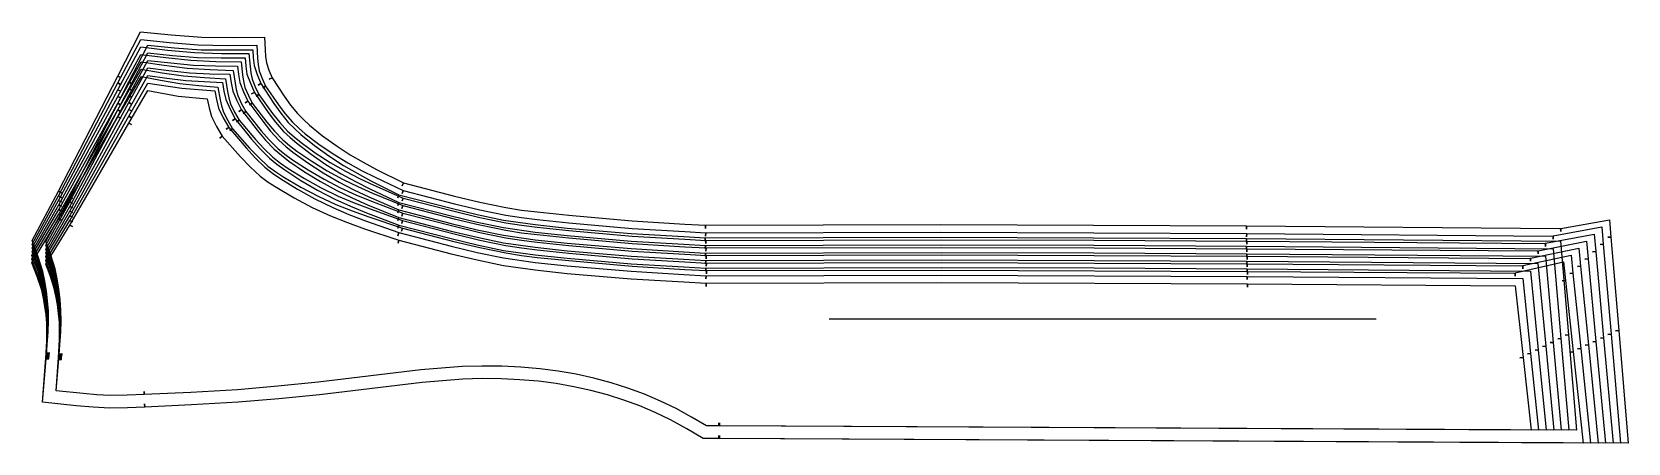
# Model space of a CAD drawing. Header units: inches. Extents: x 0 to 49.9, y 0 to 12.8.
import ezdxf

# ---------------------------------------------------------------- set-up
doc = ezdxf.new("R2010")
doc.units = ezdxf.units.IN

msp = doc.modelspace()

# ---------------------------------------------------------------- linework, layer by layer
at = {"layer": 'T001L001'}
for points in [[(3.395, 12.848), (4.351, 12.757), (5.308, 12.686), (6.287, 12.677), (7.267, 12.688), (7.282, 12.285), (7.297, 12.084), (7.325, 11.886), (7.404, 11.649), (7.499, 11.418), (7.412, 11.372), (7.499, 11.418), (7.877, 10.84), (8.076, 10.56), (8.292, 10.294), (8.478, 10.109), (8.673, 9.935), (9.08, 9.605), (9.504, 9.296), (9.944, 9.009), (10.35, 8.773), (10.763, 8.551), (11.603, 8.128), (11.568, 8.036), (11.603, 8.128), (13.195, 7.716), (13.994, 7.524), (14.799, 7.357), (15.289, 7.283), (15.78, 7.222), (16.766, 7.118), (18.743, 6.943), (20.387, 6.845), (21.04, 6.805), (21.037, 6.706), (21.04, 6.805), (28.386, 6.825), (33.16, 6.811), (37.934, 6.784), (37.933, 6.685), (37.934, 6.784), (47.711, 6.701), (47.747, 6.707), (47.746, 6.609), (47.747, 6.707), (49.268, 6.976), (49.313, 6.438), (49.215, 6.43), (49.313, 6.438), (49.558, 3.513), (49.46, 3.505), (49.558, 3.513), (49.851, 0), (21.476, 0.141), (21.477, 0.239), (21.476, 0.141), (20.961, 0.144), (20.456, 0.441), (19.944, 0.727), (19.469, 0.955), (18.985, 1.161), (18.486, 1.345), (17.978, 1.506), (17.453, 1.646), (16.923, 1.763), (16.372, 1.858), (15.817, 1.93), (15.24, 1.981), (14.661, 2.009), (14.057, 2.015), (13.453, 1.998), (12.189, 1.897), (8.978, 1.513), (7.713, 1.383), (6.446, 1.275), (4.985, 1.193), (3.524, 1.126), (3.519, 1.224), (3.524, 1.126), (2.98, 1.101), (2.437, 1.092), (1.909, 1.123), (1.381, 1.169), (0.328, 1.278), (0.46, 2.813), (0.558, 2.806), (0.46, 2.813), (0.505, 3.474), (0.516, 3.805), (0.513, 4.136), (0.491, 4.444), (0.454, 4.75), (0.404, 5.055), (0.339, 5.357), (0.183, 5.848), (0.005, 6.331), (0.832, 7.867), (0.919, 7.821), (0.832, 7.867), (2.678, 11.465), (2.765, 11.42), (2.678, 11.465), (3.395, 12.848)], [(3.398, 12.614), (4.294, 12.519), (5.191, 12.444), (6.106, 12.427), (7.021, 12.429), (7.048, 12.027), (7.068, 11.827), (7.101, 11.63), (7.189, 11.389), (7.294, 11.153), (7.208, 11.105), (7.294, 11.153), (7.697, 10.571), (7.909, 10.289), (8.139, 10.023), (8.334, 9.839), (8.539, 9.665), (8.965, 9.339), (9.409, 9.034), (9.868, 8.752), (10.291, 8.521), (10.723, 8.304), (11.597, 7.893), (11.564, 7.8), (11.597, 7.893), (13.193, 7.481), (13.993, 7.288), (14.799, 7.121), (15.289, 7.047), (15.78, 6.985), (16.766, 6.882), (18.743, 6.706), (20.387, 6.609), (21.045, 6.569), (21.042, 6.47), (21.045, 6.569), (28.391, 6.589), (33.165, 6.574), (37.939, 6.547), (37.938, 6.449), (37.939, 6.547), (47.473, 6.468), (47.511, 6.475), (47.51, 6.377), (47.511, 6.475), (49.029, 6.755), (49.076, 6.211), (48.978, 6.202), (49.076, 6.211), (49.321, 3.401), (49.223, 3.392), (49.321, 3.401), (49.617, 0), (21.473, 0.141), (21.473, 0.239), (21.473, 0.141), (20.961, 0.144), (20.456, 0.441), (19.944, 0.727), (19.469, 0.955), (18.985, 1.161), (18.486, 1.345), (17.978, 1.506), (17.453, 1.646), (16.923, 1.763), (16.372, 1.858), (15.817, 1.93), (15.24, 1.981), (14.661, 2.009), (14.057, 2.015), (13.453, 1.998), (12.189, 1.897), (8.978, 1.513), (7.713, 1.383), (6.446, 1.275), (4.985, 1.193), (3.524, 1.126), (3.519, 1.224), (3.524, 1.126), (2.98, 1.101), (2.437, 1.092), (1.909, 1.123), (1.382, 1.169), (0.329, 1.278), (0.456, 2.783), (0.554, 2.776), (0.456, 2.783), (0.498, 3.428), (0.508, 3.75), (0.505, 4.072), (0.483, 4.372), (0.446, 4.67), (0.397, 4.967), (0.333, 5.26), (0.18, 5.741), (0.005, 6.215), (0.833, 7.725), (0.92, 7.678), (0.833, 7.725), (2.679, 11.254), (2.766, 11.208), (2.679, 11.254), (3.398, 12.614)], [(3.406, 12.147), (4.181, 12.046), (4.958, 11.961), (5.745, 11.926), (6.532, 11.909), (6.579, 11.509), (6.609, 11.311), (6.653, 11.116), (6.759, 10.866), (6.882, 10.623), (6.799, 10.57), (6.882, 10.623), (7.338, 10.032), (7.576, 9.747), (7.832, 9.478), (8.047, 9.296), (8.271, 9.124), (8.737, 8.805), (9.219, 8.508), (9.716, 8.236), (10.175, 8.015), (10.642, 7.81), (11.587, 7.423), (11.556, 7.329), (11.587, 7.423), (13.188, 7.009), (13.99, 6.816), (14.799, 6.648), (15.289, 6.575), (15.78, 6.513), (16.766, 6.409), (18.743, 6.234), (20.387, 6.136), (21.055, 6.096), (21.052, 5.998), (21.055, 6.096), (28.401, 6.116), (33.175, 6.102), (37.949, 6.075), (37.948, 5.977), (37.949, 6.075), (46.998, 6.004), (47.038, 6.012), (47.038, 5.913), (47.038, 6.012), (48.55, 6.313), (48.603, 5.758), (48.505, 5.749), (48.603, 5.758), (48.848, 3.179), (48.75, 3.169), (48.848, 3.179), (49.149, 0), (21.466, 0.141), (21.466, 0.239), (21.466, 0.141), (20.961, 0.144), (20.456, 0.441), (19.944, 0.727), (19.469, 0.955), (18.985, 1.161), (18.486, 1.345), (17.978, 1.506), (17.453, 1.646), (16.923, 1.763), (16.372, 1.858), (15.817, 1.93), (15.24, 1.981), (14.661, 2.009), (14.057, 2.015), (13.453, 1.998), (12.189, 1.897), (8.978, 1.513), (7.713, 1.383), (6.446, 1.275), (4.985, 1.193), (3.524, 1.126), (3.519, 1.224), (3.524, 1.126), (2.98, 1.101), (2.437, 1.092), (1.909, 1.123), (1.382, 1.169), (0.33, 1.278), (0.447, 2.724), (0.545, 2.717), (0.447, 2.724), (0.485, 3.334), (0.493, 3.639), (0.489, 3.944), (0.467, 4.227), (0.431, 4.509), (0.384, 4.789), (0.322, 5.066), (0.173, 5.527), (0.003, 5.982), (0.836, 7.441), (0.922, 7.393), (0.836, 7.441), (2.682, 10.831), (2.769, 10.784), (2.682, 10.831), (3.406, 12.147)], [(3.402, 12.38), (4.237, 12.282), (5.074, 12.202), (5.925, 12.177), (6.776, 12.169), (6.813, 11.768), (6.838, 11.57), (6.877, 11.373), (6.974, 11.128), (7.088, 10.888), (7.003, 10.838), (7.088, 10.888), (7.517, 10.302), (7.742, 10.018), (7.985, 9.751), (8.19, 9.567), (8.405, 9.395), (8.851, 9.072), (9.314, 8.771), (9.792, 8.494), (10.233, 8.268), (10.682, 8.057), (11.592, 7.658), (11.56, 7.565), (11.592, 7.658), (13.19, 7.245), (13.992, 7.052), (14.799, 6.885), (15.289, 6.811), (15.78, 6.749), (16.766, 6.646), (18.743, 6.47), (20.387, 6.373), (21.05, 6.332), (21.047, 6.234), (21.05, 6.332), (28.396, 6.352), (33.17, 6.338), (37.944, 6.311), (37.943, 6.213), (37.944, 6.311), (47.236, 6.236), (47.275, 6.243), (47.274, 6.145), (47.275, 6.243), (48.79, 6.533), (48.84, 5.984), (48.742, 5.975), (48.84, 5.984), (49.084, 3.29), (48.986, 3.281), (49.084, 3.29), (49.383, 0), (21.469, 0.141), (21.47, 0.239), (21.469, 0.141), (20.961, 0.144), (20.456, 0.441), (19.944, 0.727), (19.469, 0.955), (18.985, 1.161), (18.486, 1.345), (17.978, 1.506), (17.453, 1.646), (16.923, 1.763), (16.372, 1.858), (15.817, 1.93), (15.24, 1.981), (14.661, 2.009), (14.057, 2.015), (13.453, 1.998), (12.189, 1.897), (8.978, 1.513), (7.713, 1.383), (6.446, 1.275), (4.985, 1.193), (3.524, 1.126), (3.519, 1.224), (3.524, 1.126), (2.98, 1.101), (2.437, 1.092), (1.909, 1.123), (1.382, 1.169), (0.329, 1.278), (0.451, 2.754), (0.549, 2.747), (0.451, 2.754), (0.492, 3.381), (0.501, 3.694), (0.497, 4.008), (0.475, 4.299), (0.438, 4.589), (0.39, 4.878), (0.328, 5.163), (0.177, 5.634), (0.004, 6.098), (0.835, 7.583), (0.921, 7.536), (0.835, 7.583), (2.681, 11.043), (2.768, 10.996), (2.681, 11.043), (3.402, 12.38)], [(3.622, 12.431), (4.456, 12.353), (5.291, 12.292), (6.093, 12.283), (6.895, 12.291), (6.908, 12.044), (6.938, 11.799), (7.033, 11.513), (7.148, 11.233), (7.061, 11.187), (7.148, 11.233), (7.556, 10.609), (7.77, 10.306), (8.004, 10.019), (8.198, 9.827), (8.401, 9.644), (8.827, 9.3), (9.27, 8.977), (9.729, 8.677), (10.153, 8.431), (10.585, 8.199), (11.462, 7.757), (11.427, 7.664), (11.462, 7.757), (13.091, 7.336), (13.909, 7.139), (14.732, 6.968), (15.722, 6.828), (16.716, 6.72), (18.711, 6.55), (18.717, 6.55), (20.363, 6.452), (21.029, 6.411), (21.026, 6.313), (21.029, 6.411), (28.386, 6.431), (33.159, 6.417), (37.932, 6.39), (37.931, 6.292), (37.932, 6.39), (47.744, 6.307), (47.988, 3.382), (47.89, 3.373), (47.988, 3.382), (48.238, 0.402), (21.478, 0.535), (21.479, 0.633), (21.478, 0.535), (21.067, 0.537), (20.598, 0.813), (20.123, 1.078), (19.632, 1.314), (19.13, 1.527), (18.614, 1.718), (18.089, 1.884), (17.547, 2.029), (16.999, 2.149), (16.431, 2.248), (15.86, 2.322), (15.267, 2.374), (14.672, 2.403), (14.054, 2.408), (13.436, 2.392), (12.15, 2.289), (8.936, 1.905), (7.678, 1.776), (6.417, 1.667), (4.963, 1.586), (3.507, 1.519), (3.503, 1.617), (3.507, 1.519), (2.977, 1.495), (2.447, 1.486), (2.023, 1.51), (1.6, 1.546), (0.753, 1.631), (0.853, 2.788), (0.951, 2.781), (0.853, 2.788), (0.9, 3.472), (0.911, 3.814), (0.908, 4.156), (0.884, 4.482), (0.845, 4.807), (0.792, 5.129), (0.723, 5.449), (0.589, 5.877), (0.436, 6.3), (1.181, 7.684), (1.268, 7.638), (1.181, 7.684), (3.028, 11.285), (3.115, 11.24), (3.028, 11.285), (3.622, 12.431)], [(3.622, 12.195), (4.395, 12.115), (5.17, 12.051), (5.914, 12.035), (6.659, 12.035), (6.679, 11.782), (6.716, 11.532), (6.822, 11.242), (6.948, 10.959), (6.862, 10.911), (6.948, 10.959), (7.382, 10.331), (7.611, 10.027), (7.858, 9.74), (8.062, 9.548), (8.275, 9.367), (8.721, 9.027), (9.183, 8.709), (9.662, 8.414), (10.103, 8.174), (10.552, 7.949), (11.462, 7.52), (11.428, 7.428), (11.462, 7.52), (13.091, 7.1), (13.909, 6.903), (14.732, 6.732), (15.722, 6.591), (16.716, 6.484), (18.711, 6.314), (18.717, 6.313), (20.363, 6.216), (21.034, 6.175), (21.031, 6.076), (21.034, 6.175), (28.391, 6.195), (33.164, 6.181), (37.937, 6.154), (37.936, 6.055), (37.937, 6.154), (47.508, 6.074), (47.752, 3.264), (47.654, 3.256), (47.752, 3.264), (48.001, 0.402), (21.475, 0.535), (21.475, 0.633), (21.475, 0.535), (21.067, 0.537), (20.598, 0.813), (20.123, 1.078), (19.632, 1.314), (19.13, 1.527), (18.614, 1.718), (18.089, 1.884), (17.547, 2.029), (16.999, 2.149), (16.431, 2.248), (15.86, 2.322), (15.267, 2.374), (14.672, 2.403), (14.054, 2.408), (13.436, 2.392), (12.15, 2.289), (8.936, 1.905), (7.678, 1.776), (6.417, 1.667), (4.963, 1.586), (3.507, 1.519), (3.503, 1.617), (3.507, 1.519), (2.977, 1.495), (2.447, 1.486), (2.023, 1.51), (1.6, 1.546), (0.753, 1.631), (0.849, 2.759), (0.947, 2.752), (0.849, 2.759), (0.893, 3.426), (0.903, 3.759), (0.9, 4.093), (0.876, 4.41), (0.837, 4.727), (0.785, 5.041), (0.718, 5.352), (0.586, 5.77), (0.436, 6.182), (1.18, 7.539), (1.267, 7.492), (1.18, 7.539), (3.028, 11.071), (3.115, 11.025), (3.028, 11.071), (3.622, 12.195)], [(3.415, 11.68), (4.072, 11.572), (4.73, 11.477), (5.388, 11.423), (6.047, 11.383), (6.112, 10.988), (6.152, 10.793), (6.205, 10.601), (6.329, 10.341), (6.471, 10.09), (6.39, 10.034), (6.471, 10.09), (6.979, 9.49), (7.244, 9.202), (7.526, 8.932), (7.761, 8.751), (8.004, 8.582), (8.509, 8.268), (9.03, 7.98), (9.565, 7.719), (10.061, 7.509), (10.563, 7.315), (11.579, 6.952), (11.55, 6.858), (11.579, 6.952), (13.183, 6.538), (13.988, 6.344), (14.799, 6.176), (15.289, 6.102), (15.78, 6.041), (16.766, 5.937), (18.743, 5.762), (20.387, 5.664), (21.065, 5.624), (21.062, 5.525), (21.065, 5.624), (28.411, 5.644), (37.959, 5.603), (37.958, 5.504), (37.959, 5.603), (46.522, 5.539), (46.566, 5.549), (46.565, 5.45), (46.566, 5.549), (48.07, 5.877), (48.129, 5.308), (48.031, 5.298), (48.129, 5.308), (48.374, 2.959), (48.276, 2.948), (48.374, 2.959), (48.682, 0), (21.458, 0.141), (21.459, 0.239), (21.458, 0.141), (20.961, 0.144), (20.456, 0.441), (19.944, 0.727), (19.469, 0.955), (18.985, 1.161), (18.486, 1.345), (17.978, 1.506), (17.453, 1.646), (16.923, 1.763), (16.372, 1.858), (15.817, 1.93), (15.24, 1.981), (14.661, 2.009), (14.057, 2.015), (13.453, 1.998), (12.189, 1.897), (8.978, 1.513), (7.713, 1.383), (6.446, 1.275), (4.985, 1.193), (3.524, 1.126), (3.519, 1.224), (3.524, 1.126), (2.98, 1.101), (2.437, 1.092), (1.91, 1.123), (1.383, 1.169), (0.332, 1.277), (0.438, 2.665), (0.536, 2.658), (0.438, 2.665), (0.471, 3.24), (0.473, 3.816), (0.451, 4.082), (0.416, 4.348), (0.37, 4.611), (0.311, 4.872), (0.166, 5.314), (0.001, 5.748), (0.839, 7.157), (0.924, 7.108), (0.839, 7.157), (2.686, 10.409), (2.771, 10.361), (2.686, 10.409), (3.415, 11.68)], [(3.41, 11.912), (4.126, 11.808), (4.844, 11.719), (5.566, 11.674), (6.289, 11.644), (6.346, 11.248), (6.381, 11.052), (6.429, 10.859), (6.544, 10.604), (6.677, 10.356), (6.595, 10.302), (6.677, 10.356), (7.158, 9.761), (7.41, 9.474), (7.679, 9.205), (7.904, 9.023), (8.138, 8.853), (8.623, 8.537), (9.124, 8.244), (9.64, 7.978), (10.118, 7.762), (10.602, 7.563), (11.583, 7.188), (11.553, 7.094), (11.583, 7.188), (13.185, 6.774), (13.989, 6.58), (14.799, 6.412), (15.289, 6.338), (15.78, 6.277), (16.766, 6.173), (18.743, 5.998), (20.387, 5.9), (21.06, 5.86), (21.057, 5.762), (21.06, 5.86), (28.406, 5.88), (33.18, 5.865), (37.954, 5.839), (37.953, 5.74), (37.954, 5.839), (46.76, 5.771), (46.802, 5.78), (46.801, 5.682), (46.802, 5.78), (48.31, 6.095), (48.366, 5.533), (48.268, 5.523), (48.366, 5.533), (48.611, 3.068), (48.513, 3.058), (48.611, 3.068), (48.915, 0), (21.462, 0.141), (21.463, 0.239), (21.462, 0.141), (20.961, 0.144), (20.456, 0.441), (19.944, 0.727), (19.469, 0.955), (18.985, 1.161), (18.486, 1.345), (17.978, 1.506), (17.453, 1.646), (16.923, 1.763), (16.372, 1.858), (15.817, 1.93), (15.24, 1.981), (14.661, 2.009), (14.057, 2.015), (13.453, 1.998), (12.189, 1.897), (8.978, 1.513), (7.713, 1.383), (6.446, 1.275), (4.985, 1.193), (3.524, 1.126), (3.519, 1.224), (3.524, 1.126), (2.98, 1.101), (2.437, 1.092), (1.909, 1.123), (1.383, 1.169), (0.331, 1.278), (0.442, 2.694), (0.54, 2.687), (0.442, 2.694), (0.478, 3.287), (0.481, 3.88), (0.459, 4.155), (0.423, 4.428), (0.377, 4.7), (0.316, 4.969), (0.17, 5.42), (0.002, 5.865), (0.837, 7.299), (0.923, 7.25), (0.837, 7.299), (2.684, 10.62), (2.77, 10.572), (2.684, 10.62), (3.41, 11.912)], [(3.622, 11.959), (4.335, 11.877), (5.049, 11.809), (5.736, 11.787), (6.422, 11.779), (6.45, 11.521), (6.495, 11.266), (6.611, 10.972), (6.747, 10.685), (6.662, 10.634), (6.747, 10.685), (7.209, 10.054), (7.451, 9.749), (7.712, 9.461), (7.926, 9.27), (8.149, 9.09), (8.615, 8.754), (9.097, 8.44), (9.595, 8.152), (10.053, 7.917), (10.518, 7.699), (11.462, 7.284), (11.43, 7.191), (11.462, 7.284), (13.091, 6.863), (13.909, 6.667), (14.732, 6.496), (15.722, 6.355), (16.716, 6.248), (18.711, 6.078), (18.717, 6.077), (20.363, 5.98), (21.039, 5.939), (21.036, 5.84), (21.039, 5.939), (28.396, 5.959), (33.169, 5.944), (37.942, 5.918), (37.941, 5.819), (37.942, 5.918), (47.271, 5.842), (47.516, 3.147), (47.418, 3.138), (47.516, 3.147), (47.765, 0.402), (21.471, 0.535), (21.472, 0.633), (21.471, 0.535), (21.067, 0.537), (20.598, 0.813), (20.123, 1.078), (19.632, 1.314), (19.13, 1.527), (18.614, 1.718), (18.089, 1.884), (17.547, 2.029), (16.999, 2.149), (16.431, 2.248), (15.86, 2.322), (15.267, 2.374), (14.672, 2.403), (14.054, 2.408), (13.436, 2.392), (12.15, 2.289), (8.936, 1.905), (7.678, 1.776), (6.417, 1.667), (4.963, 1.586), (3.507, 1.519), (3.503, 1.617), (3.507, 1.519), (2.977, 1.495), (2.447, 1.486), (2.023, 1.51), (1.6, 1.546), (0.753, 1.631), (0.844, 2.731), (0.942, 2.723), (0.844, 2.731), (0.886, 3.38), (0.896, 3.705), (0.892, 4.029), (0.868, 4.339), (0.829, 4.647), (0.778, 4.953), (0.712, 5.256), (0.583, 5.663), (0.436, 6.064), (1.18, 7.394), (1.266, 7.347), (1.18, 7.394), (3.028, 10.857), (3.114, 10.81), (3.028, 10.857), (3.622, 11.959)], [(3.622, 11.722), (4.274, 11.638), (4.928, 11.568), (5.557, 11.539), (6.186, 11.523), (6.221, 11.259), (6.274, 10.999), (6.4, 10.701), (6.547, 10.411), (6.463, 10.358), (6.547, 10.411), (7.036, 9.776), (7.291, 9.47), (7.566, 9.182), (7.79, 8.992), (8.023, 8.813), (8.508, 8.48), (9.01, 8.172), (9.527, 7.889), (10.002, 7.661), (10.485, 7.448), (11.462, 7.048), (11.431, 6.955), (11.462, 7.048), (13.091, 6.627), (13.909, 6.43), (14.732, 6.259), (15.722, 6.119), (16.716, 6.011), (18.711, 5.842), (18.717, 5.841), (20.363, 5.743), (21.044, 5.702), (21.041, 5.604), (21.044, 5.702), (28.401, 5.722), (33.174, 5.708), (37.947, 5.681), (37.946, 5.583), (37.947, 5.681), (47.035, 5.61), (47.28, 3.03), (47.182, 3.021), (47.28, 3.03), (47.529, 0.402), (21.468, 0.535), (21.468, 0.633), (21.468, 0.535), (21.067, 0.537), (20.598, 0.813), (20.123, 1.078), (19.632, 1.314), (19.13, 1.527), (18.614, 1.718), (18.089, 1.884), (17.547, 2.029), (16.999, 2.149), (16.431, 2.248), (15.86, 2.322), (15.267, 2.374), (14.672, 2.403), (14.054, 2.408), (13.436, 2.392), (12.15, 2.289), (8.936, 1.905), (7.678, 1.776), (6.417, 1.667), (4.963, 1.586), (3.507, 1.519), (3.503, 1.617), (3.507, 1.519), (2.977, 1.495), (2.447, 1.486), (2.023, 1.51), (1.6, 1.546), (0.753, 1.631), (0.84, 2.702), (0.938, 2.694), (0.84, 2.702), (0.879, 3.334), (0.888, 3.65), (0.884, 3.966), (0.86, 4.267), (0.822, 4.567), (0.771, 4.865), (0.706, 5.16), (0.58, 5.556), (0.436, 5.946), (1.18, 7.249), (1.265, 7.201), (1.18, 7.249), (3.028, 10.642), (3.114, 10.595), (3.028, 10.642), (3.622, 11.722)], [(3.622, 11.486), (4.214, 11.4), (4.807, 11.326), (5.95, 11.268), (5.992, 10.998), (6.052, 10.733), (6.189, 10.43), (6.346, 10.136), (6.264, 10.082), (6.346, 10.136), (6.862, 9.499), (7.132, 9.191), (7.42, 8.903), (7.654, 8.714), (7.897, 8.536), (8.402, 8.207), (8.924, 7.903), (9.46, 7.626), (9.952, 7.404), (10.452, 7.198), (11.462, 6.812), (11.432, 6.718), (11.462, 6.812), (13.091, 6.391), (13.909, 6.194), (14.732, 6.023), (15.722, 5.883), (16.716, 5.775), (18.711, 5.605), (18.717, 5.605), (20.363, 5.507), (21.049, 5.466), (21.046, 5.368), (21.049, 5.466), (28.406, 5.486), (33.179, 5.472), (37.952, 5.445), (37.951, 5.347), (37.952, 5.445), (46.799, 5.377), (47.044, 2.913), (46.946, 2.903), (47.044, 2.913), (47.293, 0.402), (21.464, 0.535), (21.465, 0.633), (21.464, 0.535), (21.067, 0.537), (20.598, 0.813), (20.123, 1.078), (19.632, 1.314), (19.13, 1.527), (18.614, 1.718), (18.089, 1.884), (17.547, 2.029), (16.999, 2.149), (16.431, 2.248), (15.86, 2.322), (15.267, 2.374), (14.672, 2.403), (14.054, 2.408), (13.436, 2.392), (12.15, 2.289), (8.936, 1.905), (7.678, 1.776), (6.417, 1.667), (4.963, 1.586), (3.507, 1.519), (3.503, 1.617), (3.507, 1.519), (2.977, 1.495), (2.447, 1.486), (2.023, 1.51), (1.6, 1.546), (0.753, 1.631), (0.835, 2.673), (0.933, 2.666), (0.835, 2.673), (0.872, 3.288), (0.88, 3.595), (0.875, 3.903), (0.852, 4.196), (0.814, 4.487), (0.764, 4.777), (0.7, 5.064), (0.577, 5.448), (0.436, 5.828), (1.179, 7.104), (1.265, 7.055), (1.179, 7.104), (3.028, 10.428), (3.114, 10.38), (3.028, 10.428), (3.622, 11.486)], [(3.421, 11.45), (4.019, 11.336), (4.619, 11.234), (5.211, 11.171), (5.805, 11.12), (5.88, 10.727), (5.923, 10.533), (5.98, 10.342), (6.114, 10.078), (6.266, 9.823), (6.186, 9.765), (6.266, 9.823), (6.8, 9.219), (7.078, 8.929), (7.373, 8.658), (7.618, 8.478), (7.871, 8.31), (8.396, 8), (8.936, 7.716), (9.49, 7.46), (10.004, 7.255), (10.524, 7.067), (11.574, 6.717), (11.547, 6.623), (11.574, 6.717), (13.181, 6.302), (13.987, 6.108), (14.799, 5.94), (15.289, 5.866), (15.78, 5.804), (16.766, 5.701), (18.743, 5.525), (20.387, 5.428), (21.07, 5.388), (21.067, 5.289), (21.07, 5.388), (28.416, 5.408), (37.964, 5.366), (37.963, 5.268), (37.964, 5.366), (46.283, 5.307), (46.329, 5.317), (46.329, 5.219), (46.329, 5.317), (47.829, 5.661), (47.892, 5.084), (47.794, 5.073), (47.892, 5.084), (48.136, 2.85), (48.038, 2.839), (48.136, 2.85), (48.449, 0), (21.455, 0.141), (21.455, 0.239), (21.455, 0.141), (20.961, 0.144), (20.455, 0.442), (19.944, 0.727), (19.469, 0.955), (18.985, 1.161), (18.486, 1.345), (17.978, 1.506), (17.453, 1.646), (16.923, 1.763), (16.372, 1.858), (15.817, 1.93), (15.24, 1.981), (14.661, 2.009), (14.057, 2.015), (13.453, 1.998), (12.189, 1.897), (8.978, 1.513), (7.713, 1.383), (6.446, 1.275), (4.985, 1.193), (3.524, 1.126), (3.519, 1.224), (3.524, 1.126), (2.98, 1.101), (2.437, 1.092), (1.91, 1.123), (1.384, 1.169), (0.332, 1.277), (0.433, 2.635), (0.531, 2.628), (0.433, 2.635), (0.464, 3.193), (0.464, 3.751), (0.442, 4.01), (0.408, 4.267), (0.363, 4.522), (0.305, 4.775), (0.162, 5.207), (0, 5.632), (0.84, 7.015), (0.925, 6.965), (0.84, 7.015), (2.688, 10.198), (2.772, 10.149), (2.688, 10.198), (3.421, 11.45)], [(3.622, 11.25), (4.686, 11.085), (5.714, 11.012), (5.763, 10.736), (5.831, 10.466), (5.978, 10.16), (6.146, 9.862), (6.065, 9.806), (6.146, 9.862), (6.689, 9.221), (6.972, 8.912), (7.274, 8.624), (7.518, 8.435), (7.771, 8.259), (8.296, 7.934), (8.837, 7.635), (9.393, 7.363), (9.902, 7.147), (10.418, 6.948), (11.462, 6.576), (11.433, 6.481), (11.462, 6.576), (13.091, 6.155), (13.909, 5.958), (14.732, 5.787), (15.722, 5.647), (16.716, 5.539), (18.711, 5.369), (18.717, 5.369), (20.363, 5.271), (21.054, 5.23), (21.051, 5.132), (21.054, 5.23), (28.411, 5.25), (37.957, 5.209), (37.956, 5.111), (37.957, 5.209), (46.563, 5.145), (46.807, 2.796), (46.709, 2.785), (46.807, 2.796), (47.057, 0.402), (21.461, 0.535), (21.461, 0.633), (21.461, 0.535), (21.067, 0.537), (20.598, 0.813), (20.123, 1.078), (19.632, 1.314), (19.13, 1.527), (18.614, 1.718), (18.089, 1.884), (17.547, 2.029), (16.999, 2.149), (16.431, 2.248), (15.86, 2.322), (15.267, 2.374), (14.672, 2.403), (14.054, 2.408), (13.436, 2.392), (12.15, 2.289), (8.936, 1.905), (7.678, 1.776), (6.417, 1.667), (4.963, 1.586), (3.507, 1.519), (3.503, 1.617), (3.507, 1.519), (2.977, 1.495), (2.447, 1.486), (2.023, 1.51), (1.6, 1.546), (0.753, 1.631), (0.831, 2.644), (0.929, 2.637), (0.831, 2.644), (0.866, 3.242), (0.872, 3.541), (0.867, 3.84), (0.844, 4.124), (0.806, 4.408), (0.757, 4.689), (0.694, 4.968), (0.573, 5.341), (0.436, 5.709), (1.179, 6.959), (1.264, 6.91), (1.179, 6.959), (3.028, 10.214), (3.113, 10.165), (3.028, 10.214), (3.622, 11.25)], [(3.622, 11.014), (4.565, 10.844), (5.478, 10.756), (5.535, 10.475), (5.609, 10.2), (5.767, 9.889), (5.945, 9.588), (5.866, 9.53), (5.945, 9.588), (6.516, 8.944), (6.812, 8.634), (7.128, 8.345), (7.382, 8.157), (7.645, 7.983), (8.19, 7.661), (8.751, 7.366), (9.326, 7.101), (9.852, 6.89), (10.385, 6.698), (11.462, 6.339), (11.434, 6.245), (11.462, 6.339), (13.091, 5.918), (13.909, 5.722), (14.732, 5.551), (15.722, 5.41), (16.716, 5.303), (18.711, 5.133), (18.717, 5.132), (20.363, 5.035), (21.059, 4.994), (21.056, 4.895), (21.059, 4.994), (28.416, 5.014), (37.962, 4.973), (37.961, 4.874), (37.962, 4.973), (46.327, 4.913), (46.571, 2.678), (46.473, 2.667), (46.571, 2.678), (46.82, 0.402), (21.457, 0.535), (21.457, 0.633), (21.457, 0.535), (21.067, 0.537), (20.598, 0.813), (20.123, 1.078), (19.632, 1.314), (19.13, 1.527), (18.614, 1.718), (18.089, 1.884), (17.547, 2.029), (16.999, 2.149), (16.431, 2.248), (15.86, 2.322), (15.267, 2.374), (14.672, 2.403), (14.054, 2.408), (13.436, 2.392), (12.15, 2.289), (8.936, 1.905), (7.678, 1.776), (6.417, 1.667), (4.963, 1.586), (3.507, 1.519), (3.503, 1.617), (3.507, 1.519), (2.977, 1.495), (2.447, 1.486), (2.023, 1.51), (1.6, 1.546), (0.753, 1.631), (0.826, 2.615), (0.924, 2.608), (0.826, 2.615), (0.859, 3.195), (0.859, 3.776), (0.835, 4.053), (0.798, 4.328), (0.75, 4.601), (0.689, 4.872), (0.57, 5.234), (0.436, 5.591), (1.179, 6.814), (1.263, 6.764), (1.179, 6.814), (3.028, 10), (3.113, 9.95), (3.028, 10), (3.622, 11.014)], [(24.902, 3.882), (41.987, 3.882)]]:
    msp.add_lwpolyline(points, dxfattribs=at)

doc.saveas('drawing.dxf')
